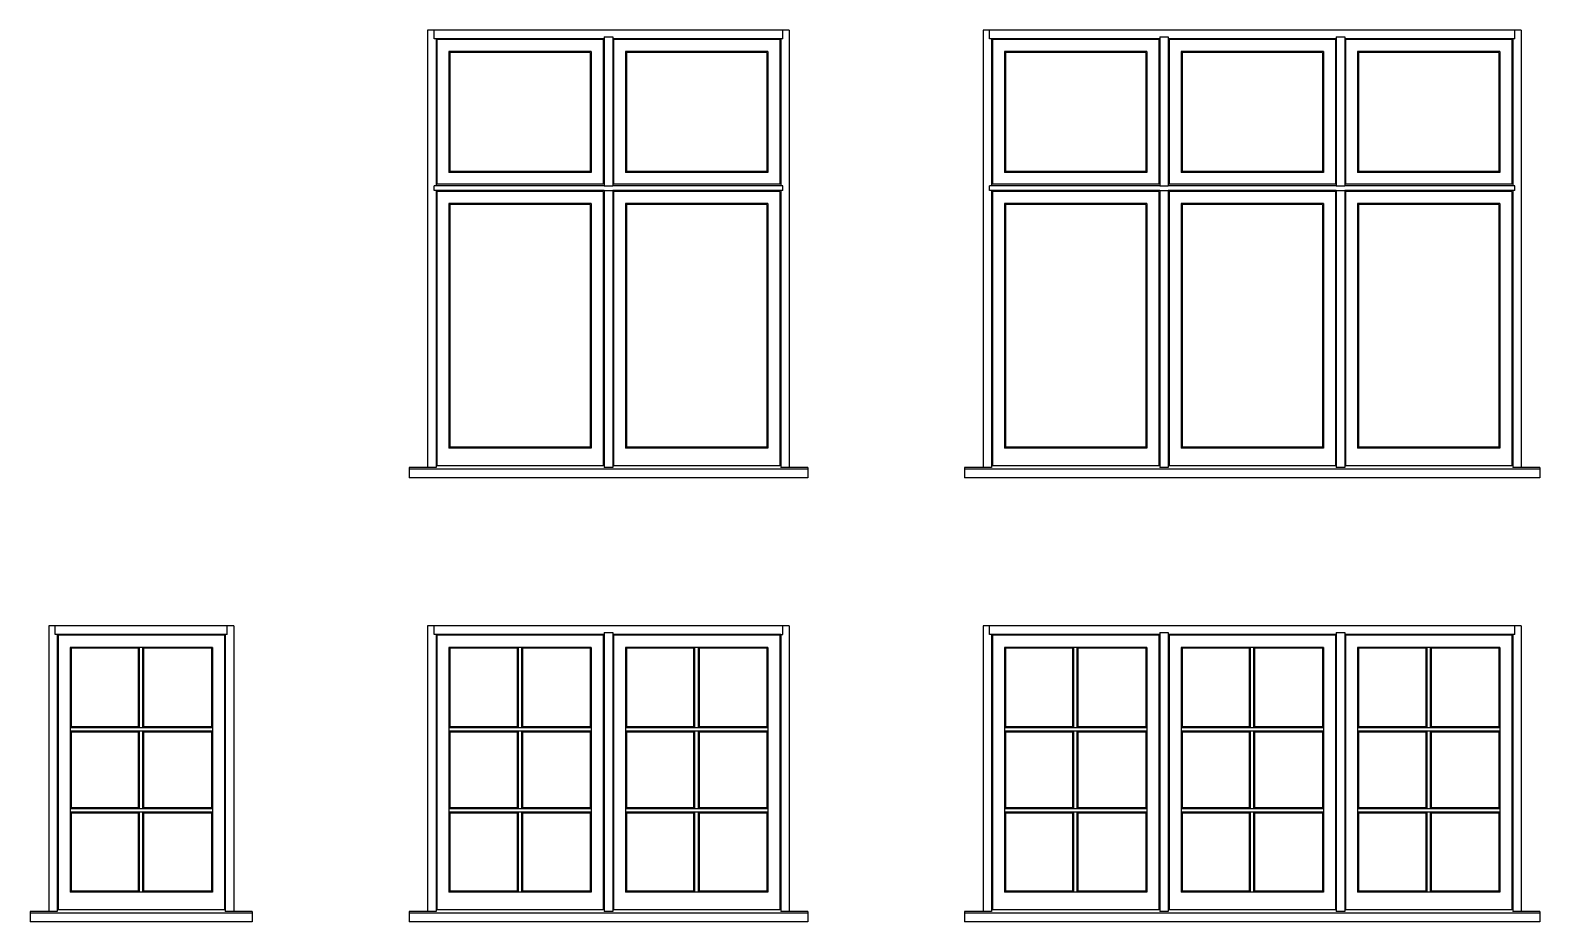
# Model space of a CAD drawing. Header units: inches. Extents: x 1985 to 11287, y 379 to 3234.
# Drawn here: x 9094.9 to 9339.7, y 1754.9 to 1899.4 of the extents above; entities that cross this region are included whole.
import ezdxf

# ---------------------------------------------------------------- set-up
doc = ezdxf.new("R2010")
doc.units = ezdxf.units.IN
doc.header["$MEASUREMENT"] = 0
doc.layers.add('elevation 99', color=7, linetype='CONTINUOUS')

msp = doc.modelspace()

# ---------------------------------------------------------------- linework, layer by layer
at = {"layer": 'elevation 99'}
for p, q in [((9159.357966, 1899.389656), (9159.357966, 1874.200051)), ((9189.357947, 1899.389656), (9159.357966, 1899.389656)), ((9160.420466, 1898.014655), (9160.420466, 1899.389656)), ((9217.982929, 1899.389656), (9187.982947, 1899.389656)), ((9216.920429, 1898.014655), (9216.920429, 1899.389656)), ((9217.982929, 1899.389656), (9217.982929, 1874.200051)), ((9249.411305, 1899.389656), (9249.411305, 1874.200051)), ((9279.411287, 1899.389656), (9249.411305, 1899.389656)), ((9250.473805, 1898.014655), (9250.473805, 1899.389656)), ((9308.036268, 1899.389656), (9278.036287, 1899.389656)), ((9336.66125, 1899.389656), (9306.661268, 1899.389656)), ((9335.59875, 1898.014655), (9335.59875, 1899.389656)), ((9336.66125, 1899.389656), (9336.66125, 1874.200051)), ((9187.982947, 1898.014655), (9160.420466, 1898.014655)), ((9160.732966, 1898.014655), (9160.732966, 1874.200051)), ((9160.876372, 1897.870969), (9160.876372, 1874.450518)), ((9187.839262, 1897.870969), (9160.876372, 1897.870969)), ((9187.839262, 1897.870969), (9187.839262, 1874.450518)), ((9187.982947, 1898.327155), (9187.982947, 1874.200051)), ((9187.982947, 1898.327155), (9189.357947, 1898.327155)), ((9187.982947, 1898.014655), (9187.982947, 1874.200051)), ((9189.357947, 1898.327155), (9189.357947, 1874.200051)), ((9189.357947, 1898.014655), (9189.357947, 1874.200051)), ((9216.920429, 1898.014655), (9189.357947, 1898.014655)), ((9189.501354, 1897.870969), (9189.501354, 1874.450518)), ((9216.464243, 1897.870969), (9189.501354, 1897.870969)), ((9216.464243, 1897.870969), (9216.464243, 1874.450518)), ((9216.607929, 1898.014655), (9216.607929, 1874.200051)), ((9278.036287, 1898.014655), (9250.473805, 1898.014655)), ((9250.786305, 1898.014655), (9250.786305, 1874.200051)), ((9250.929711, 1897.870969), (9250.929711, 1874.450518)), ((9277.892601, 1897.870969), (9250.929711, 1897.870969)), ((9277.892601, 1897.870969), (9277.892601, 1874.450518)), ((9278.036287, 1898.327155), (9278.036287, 1874.200051)), ((9278.036287, 1898.327155), (9279.411287, 1898.327155)), ((9278.036287, 1898.014655), (9278.036287, 1874.200051)), ((9279.411287, 1898.327155), (9279.411287, 1874.200051)), ((9279.411287, 1898.014655), (9279.411287, 1874.200051)), ((9306.661268, 1898.014655), (9279.411287, 1898.014655)), ((9279.554693, 1897.870969), (9279.554693, 1874.450518)), ((9306.517583, 1897.870969), (9279.554693, 1897.870969)), ((9306.517583, 1897.870969), (9306.517583, 1874.450518)), ((9306.661268, 1898.327155), (9306.661268, 1874.200051)), ((9306.661268, 1898.327155), (9308.036268, 1898.327155)), ((9306.661268, 1898.014655), (9306.661268, 1874.200051)), ((9308.036268, 1898.327155), (9308.036268, 1874.200051)), ((9308.036268, 1898.014655), (9308.036268, 1874.200051)), ((9335.59875, 1898.014655), (9308.036268, 1898.014655)), ((9308.179675, 1897.870969), (9308.179675, 1874.450518)), ((9335.142564, 1897.870969), (9308.179675, 1897.870969)), ((9335.142564, 1897.870969), (9335.142564, 1874.450518)), ((9335.28625, 1898.014655), (9335.28625, 1874.200051)), ((9162.822251, 1895.925369), (9162.822251, 1876.33346)), ((9185.893662, 1895.925369), (9162.822251, 1895.925369)), ((9162.982966, 1895.764655), (9162.982966, 1876.494175)), ((9185.732947, 1895.764655), (9162.982966, 1895.764655)), ((9185.732947, 1895.764655), (9185.732947, 1876.494175)), ((9185.893662, 1895.925369), (9185.893662, 1876.33346)), ((9191.447233, 1895.925369), (9191.447233, 1876.33346)), ((9214.518643, 1895.925369), (9191.447233, 1895.925369)), ((9191.607947, 1895.764655), (9191.607947, 1876.494175)), ((9214.357929, 1895.764655), (9191.607947, 1895.764655)), ((9214.357929, 1895.764655), (9214.357929, 1876.494175)), ((9214.518643, 1895.925369), (9214.518643, 1876.33346)), ((9252.875591, 1895.925369), (9252.875591, 1876.33346)), ((9275.947001, 1895.925369), (9252.875591, 1895.925369)), ((9253.036305, 1895.764655), (9253.036305, 1876.494175)), ((9275.786287, 1895.764655), (9253.036305, 1895.764655)), ((9275.786287, 1895.764655), (9275.786287, 1876.494175)), ((9275.947001, 1895.925369), (9275.947001, 1876.33346)), ((9281.500572, 1895.925369), (9281.500572, 1876.33346)), ((9304.571983, 1895.925369), (9281.500572, 1895.925369)), ((9281.661287, 1895.764655), (9281.661287, 1876.494175)), ((9304.411268, 1895.764655), (9281.661287, 1895.764655)), ((9304.411268, 1895.764655), (9304.411268, 1876.494175)), ((9304.571983, 1895.925369), (9304.571983, 1876.33346)), ((9310.125554, 1895.925369), (9310.125554, 1876.33346)), ((9333.196964, 1895.925369), (9310.125554, 1895.925369)), ((9310.286268, 1895.764655), (9310.286268, 1876.494175)), ((9333.03625, 1895.764655), (9310.286268, 1895.764655)), ((9333.03625, 1895.764655), (9333.03625, 1876.494175)), ((9333.196964, 1895.925369), (9333.196964, 1876.33346)), ((9185.893662, 1876.33346), (9162.822251, 1876.33346)), ((9185.732947, 1876.494175), (9162.982966, 1876.494175)), ((9214.518643, 1876.33346), (9191.447233, 1876.33346)), ((9214.357929, 1876.494175), (9191.607947, 1876.494175)), ((9275.947001, 1876.33346), (9252.875591, 1876.33346)), ((9275.786287, 1876.494175), (9253.036305, 1876.494175)), ((9304.571983, 1876.33346), (9281.500572, 1876.33346)), ((9304.411268, 1876.494175), (9281.661287, 1876.494175)), ((9333.196964, 1876.33346), (9310.125554, 1876.33346)), ((9333.03625, 1876.494175), (9310.286268, 1876.494175)), ((9159.357966, 1874.200051), (9159.357966, 1828.543744)), ((9187.982947, 1874.200051), (9160.420466, 1874.200051)), ((9160.420466, 1873.41985), (9160.420466, 1874.200051)), ((9187.982947, 1873.41985), (9160.420466, 1873.41985)), ((9160.732966, 1873.41985), (9160.732966, 1828.543744)), ((9187.839262, 1874.450518), (9160.876372, 1874.450518)), ((9160.876372, 1873.276164), (9160.876372, 1828.794211)), ((9187.839262, 1873.276164), (9160.876372, 1873.276164)), ((9187.839262, 1873.276164), (9187.839262, 1828.794211)), ((9187.982947, 1874.200051), (9189.357947, 1874.200051)), ((9187.982947, 1873.41985), (9187.982947, 1828.543744)), ((9187.982947, 1873.41985), (9187.982947, 1828.543744)), ((9187.982947, 1873.41985), (9189.357947, 1873.41985)), ((9216.920429, 1874.200051), (9189.357947, 1874.200051)), ((9189.357947, 1873.41985), (9189.357947, 1828.543744)), ((9189.357947, 1873.41985), (9189.357947, 1828.543744)), ((9216.920429, 1873.41985), (9189.357947, 1873.41985)), ((9216.464243, 1874.450518), (9189.501354, 1874.450518)), ((9189.501354, 1873.276164), (9189.501354, 1828.794211)), ((9216.464243, 1873.276164), (9189.501354, 1873.276164)), ((9216.464243, 1873.276164), (9216.464243, 1828.794211)), ((9216.607929, 1873.41985), (9216.607929, 1828.543744)), ((9216.920429, 1873.41985), (9216.920429, 1874.200051)), ((9217.982929, 1874.200051), (9217.982929, 1828.543744)), ((9249.411305, 1874.200051), (9249.411305, 1828.543744)), ((9278.036287, 1874.200051), (9250.473805, 1874.200051)), ((9250.473805, 1873.41985), (9250.473805, 1874.200051)), ((9278.036287, 1873.41985), (9250.473805, 1873.41985)), ((9250.786305, 1873.41985), (9250.786305, 1828.543744)), ((9277.892601, 1874.450518), (9250.929711, 1874.450518)), ((9250.929711, 1873.276164), (9250.929711, 1828.794211)), ((9277.892601, 1873.276164), (9250.929711, 1873.276164)), ((9277.892601, 1873.276164), (9277.892601, 1828.794211)), ((9278.036287, 1874.200051), (9279.411287, 1874.200051)), ((9278.036287, 1873.41985), (9278.036287, 1828.543744)), ((9278.036287, 1873.41985), (9278.036287, 1828.543744)), ((9278.036287, 1873.41985), (9279.411287, 1873.41985)), ((9306.661268, 1874.200051), (9279.411287, 1874.200051)), ((9279.411287, 1873.41985), (9279.411287, 1828.543744)), ((9279.411287, 1873.41985), (9279.411287, 1828.543744)), ((9306.661268, 1873.41985), (9279.411287, 1873.41985)), ((9306.517583, 1874.450518), (9279.554693, 1874.450518)), ((9279.554693, 1873.276164), (9279.554693, 1828.794211)), ((9306.517583, 1873.276164), (9279.554693, 1873.276164)), ((9306.517583, 1873.276164), (9306.517583, 1828.794211)), ((9306.661268, 1874.200051), (9308.036268, 1874.200051)), ((9306.661268, 1873.41985), (9306.661268, 1828.543744)), ((9306.661268, 1873.41985), (9306.661268, 1828.543744)), ((9306.661268, 1873.41985), (9308.036268, 1873.41985)), ((9335.59875, 1874.200051), (9308.036268, 1874.200051)), ((9308.036268, 1873.41985), (9308.036268, 1828.543744)), ((9308.036268, 1873.41985), (9308.036268, 1828.543744)), ((9335.59875, 1873.41985), (9308.036268, 1873.41985)), ((9335.142564, 1874.450518), (9308.179675, 1874.450518)), ((9308.179675, 1873.276164), (9308.179675, 1828.794211)), ((9335.142564, 1873.276164), (9308.179675, 1873.276164)), ((9335.142564, 1873.276164), (9335.142564, 1828.794211)), ((9335.28625, 1873.41985), (9335.28625, 1828.543744)), ((9335.59875, 1873.41985), (9335.59875, 1874.200051)), ((9336.66125, 1874.200051), (9336.66125, 1828.543744)), ((9162.822251, 1871.330564), (9162.822251, 1831.677154)), ((9185.893662, 1871.330564), (9162.822251, 1871.330564)), ((9162.982966, 1871.16985), (9162.982966, 1831.837868)), ((9185.732947, 1871.16985), (9162.982966, 1871.16985)), ((9185.732947, 1871.16985), (9185.732947, 1831.837868)), ((9185.893662, 1871.330564), (9185.893662, 1831.677154)), ((9191.447233, 1871.330564), (9191.447233, 1831.677154)), ((9214.518643, 1871.330564), (9191.447233, 1871.330564)), ((9191.607947, 1871.16985), (9191.607947, 1831.837868)), ((9214.357929, 1871.16985), (9191.607947, 1871.16985)), ((9214.357929, 1871.16985), (9214.357929, 1831.837868)), ((9214.518643, 1871.330564), (9214.518643, 1831.677154)), ((9252.875591, 1871.330564), (9252.875591, 1831.677154)), ((9275.947001, 1871.330564), (9252.875591, 1871.330564)), ((9253.036305, 1871.16985), (9253.036305, 1831.837868)), ((9275.786287, 1871.16985), (9253.036305, 1871.16985)), ((9275.786287, 1871.16985), (9275.786287, 1831.837868)), ((9275.947001, 1871.330564), (9275.947001, 1831.677154)), ((9281.500572, 1871.330564), (9281.500572, 1831.677154)), ((9304.571983, 1871.330564), (9281.500572, 1871.330564)), ((9281.661287, 1871.16985), (9281.661287, 1831.837868)), ((9304.411268, 1871.16985), (9281.661287, 1871.16985)), ((9304.411268, 1871.16985), (9304.411268, 1831.837868)), ((9304.571983, 1871.330564), (9304.571983, 1831.677154)), ((9310.125554, 1871.330564), (9310.125554, 1831.677154)), ((9333.196964, 1871.330564), (9310.125554, 1871.330564)), ((9310.286268, 1871.16985), (9310.286268, 1831.837868)), ((9333.03625, 1871.16985), (9310.286268, 1871.16985)), ((9333.03625, 1871.16985), (9333.03625, 1831.837868)), ((9333.196964, 1871.330564), (9333.196964, 1831.677154)), ((9185.893662, 1831.677154), (9162.822251, 1831.677154)), ((9185.732947, 1831.837868), (9162.982966, 1831.837868)), ((9214.518643, 1831.677154), (9191.447233, 1831.677154)), ((9214.357929, 1831.837868), (9191.607947, 1831.837868)), ((9275.947001, 1831.677154), (9252.875591, 1831.677154)), ((9275.786287, 1831.837868), (9253.036305, 1831.837868)), ((9304.571983, 1831.677154), (9281.500572, 1831.677154)), ((9304.411268, 1831.837868), (9281.661287, 1831.837868)), ((9333.196964, 1831.677154), (9310.125554, 1831.677154)), ((9333.03625, 1831.837868), (9310.286268, 1831.837868)), ((9160.732966, 1828.543744), (9156.357966, 1828.543744)), ((9156.357966, 1828.543744), (9156.357966, 1826.861002)), ((9192.357947, 1828.257213), (9156.357966, 1828.257213)), ((9187.839262, 1828.794211), (9160.876372, 1828.794211)), ((9220.982929, 1828.257213), (9184.982947, 1828.257213)), ((9189.357947, 1828.543744), (9187.982947, 1828.543744)), ((9216.464243, 1828.794211), (9189.501354, 1828.794211)), ((9220.982929, 1828.543744), (9216.607929, 1828.543744)), ((9220.982929, 1828.543744), (9220.982929, 1826.861002)), ((9250.786305, 1828.543744), (9246.411305, 1828.543744)), ((9246.411305, 1828.543744), (9246.411305, 1826.861002)), ((9282.411287, 1828.257213), (9246.411305, 1828.257213)), ((9277.892601, 1828.794211), (9250.929711, 1828.794211)), ((9311.036268, 1828.257213), (9275.036287, 1828.257213)), ((9279.411287, 1828.543744), (9278.036287, 1828.543744)), ((9306.517583, 1828.794211), (9279.554693, 1828.794211)), ((9339.66125, 1828.257213), (9303.661268, 1828.257213)), ((9308.036268, 1828.543744), (9306.661268, 1828.543744)), ((9335.142564, 1828.794211), (9308.179675, 1828.794211)), ((9339.66125, 1828.543744), (9335.28625, 1828.543744)), ((9339.66125, 1828.543744), (9339.66125, 1826.861002)), ((9192.357947, 1826.861002), (9156.357966, 1826.861002)), ((9220.982929, 1826.861002), (9184.982947, 1826.861002)), ((9282.411287, 1826.861002), (9246.411305, 1826.861002)), ((9311.036268, 1826.861002), (9275.036287, 1826.861002)), ((9339.66125, 1826.861002), (9303.661268, 1826.861002)), ((9097.929608, 1802.861002), (9097.929608, 1756.609896)), ((9127.92959, 1802.861002), (9097.929608, 1802.861002)), ((9098.992108, 1801.486002), (9098.992108, 1802.861002)), ((9126.86709, 1801.486002), (9098.992108, 1801.486002)), ((9099.304608, 1801.486002), (9099.304608, 1756.609896)), ((9099.448014, 1801.342316), (9099.448014, 1756.860363)), ((9126.410904, 1801.342316), (9099.448014, 1801.342316)), ((9126.410904, 1801.342316), (9126.410904, 1756.860363)), ((9126.55459, 1801.486002), (9126.55459, 1756.609896)), ((9126.86709, 1801.486002), (9126.86709, 1802.861002)), ((9127.92959, 1802.861002), (9127.92959, 1756.609896)), ((9159.357966, 1802.861002), (9159.357966, 1756.609896)), ((9189.357947, 1802.861002), (9159.357966, 1802.861002)), ((9160.420466, 1801.486002), (9160.420466, 1802.861002)), ((9160.732966, 1801.486002), (9160.420466, 1801.486002)), ((9160.732966, 1801.486002), (9160.732966, 1756.609896)), ((9187.982947, 1801.486002), (9160.732966, 1801.486002)), ((9160.876372, 1801.342316), (9160.876372, 1756.860363)), ((9187.839262, 1801.342316), (9160.876372, 1801.342316)), ((9187.839262, 1801.342316), (9187.839262, 1756.860363)), ((9217.982929, 1802.861002), (9187.982947, 1802.861002)), ((9187.982947, 1801.798502), (9187.982947, 1756.609896)), ((9187.982947, 1801.798502), (9189.357947, 1801.798502)), ((9187.982947, 1801.486002), (9187.982947, 1756.609896)), ((9189.357947, 1801.798502), (9189.357947, 1756.609896)), ((9189.357947, 1801.486002), (9189.357947, 1756.609896)), ((9216.607929, 1801.486002), (9189.357947, 1801.486002)), ((9189.501354, 1801.342316), (9189.501354, 1756.860363)), ((9216.464243, 1801.342316), (9189.501354, 1801.342316)), ((9216.464243, 1801.342316), (9216.464243, 1756.860363)), ((9216.607929, 1801.486002), (9216.607929, 1756.609896)), ((9216.607929, 1801.486002), (9216.920429, 1801.486002)), ((9216.920429, 1801.486002), (9216.920429, 1802.861002)), ((9217.982929, 1802.861002), (9217.982929, 1756.609896)), ((9249.411305, 1802.861002), (9249.411305, 1756.609896)), ((9279.411287, 1802.861002), (9249.411305, 1802.861002)), ((9250.473805, 1801.486002), (9250.473805, 1802.861002)), ((9250.786305, 1801.486002), (9250.473805, 1801.486002)), ((9250.786305, 1801.486002), (9250.786305, 1756.609896)), ((9278.036287, 1801.486002), (9250.786305, 1801.486002)), ((9250.929711, 1801.342316), (9250.929711, 1756.860363)), ((9277.892601, 1801.342316), (9250.929711, 1801.342316)), ((9277.892601, 1801.342316), (9277.892601, 1756.860363)), ((9308.036268, 1802.861002), (9278.036287, 1802.861002)), ((9278.036287, 1801.798502), (9278.036287, 1756.609896)), ((9278.036287, 1801.798502), (9279.411287, 1801.798502)), ((9278.036287, 1801.486002), (9278.036287, 1756.609896)), ((9279.411287, 1801.798502), (9279.411287, 1756.609896)), ((9279.411287, 1801.486002), (9279.411287, 1756.609896)), ((9306.661268, 1801.486002), (9279.411287, 1801.486002)), ((9279.554693, 1801.342316), (9279.554693, 1756.860363)), ((9306.517583, 1801.342316), (9279.554693, 1801.342316)), ((9306.517583, 1801.342316), (9306.517583, 1756.860363)), ((9336.66125, 1802.861002), (9306.661268, 1802.861002)), ((9306.661268, 1801.798502), (9306.661268, 1756.609896)), ((9306.661268, 1801.798502), (9308.036268, 1801.798502)), ((9306.661268, 1801.486002), (9306.661268, 1756.609896)), ((9308.036268, 1801.798502), (9308.036268, 1756.609896)), ((9308.036268, 1801.486002), (9308.036268, 1756.609896)), ((9335.59875, 1801.486002), (9308.036268, 1801.486002)), ((9308.179675, 1801.342316), (9308.179675, 1756.860363)), ((9335.142564, 1801.342316), (9308.179675, 1801.342316)), ((9335.142564, 1801.342316), (9335.142564, 1756.860363)), ((9335.28625, 1801.486002), (9335.28625, 1756.609896)), ((9335.59875, 1801.486002), (9335.59875, 1802.861002)), ((9336.66125, 1802.861002), (9336.66125, 1756.609896)), ((9101.393894, 1799.396716), (9101.393894, 1759.743305)), ((9124.465304, 1799.396716), (9101.393894, 1799.396716)), ((9101.554608, 1799.236002), (9101.554608, 1786.567873)), ((9112.487067, 1799.236002), (9101.554608, 1799.236002)), ((9112.487067, 1799.236002), (9112.647781, 1799.396716)), ((9112.487067, 1786.567873), (9112.487067, 1799.236002)), ((9112.647781, 1786.407159), (9112.647781, 1799.396716)), ((9113.201353, 1799.396716), (9113.362067, 1799.236002)), ((9113.201353, 1786.407159), (9113.201353, 1799.396716)), ((9124.30459, 1799.236002), (9113.362067, 1799.236002)), ((9113.362067, 1786.567873), (9113.362067, 1799.236002)), ((9124.30459, 1799.236002), (9124.30459, 1786.567873)), ((9124.465304, 1799.396716), (9124.465304, 1759.743305)), ((9162.822251, 1799.396716), (9162.822251, 1759.743305)), ((9185.893662, 1799.396716), (9162.822251, 1799.396716)), ((9162.982966, 1799.236002), (9162.982966, 1786.567873)), ((9173.915424, 1799.236002), (9162.982966, 1799.236002)), ((9173.915424, 1799.236002), (9174.076139, 1799.396716)), ((9173.915424, 1786.567873), (9173.915424, 1799.236002)), ((9174.076139, 1786.407159), (9174.076139, 1799.396716)), ((9174.62971, 1799.396716), (9174.790424, 1799.236002)), ((9174.62971, 1786.407159), (9174.62971, 1799.396716)), ((9185.732947, 1799.236002), (9174.790424, 1799.236002)), ((9174.790424, 1786.567873), (9174.790424, 1799.236002)), ((9185.732947, 1799.236002), (9185.732947, 1786.567873)), ((9185.893662, 1799.396716), (9185.893662, 1759.743305)), ((9191.447233, 1799.396716), (9191.447233, 1759.743305)), ((9214.518643, 1799.396716), (9191.447233, 1799.396716)), ((9191.607947, 1799.236002), (9191.607947, 1786.567873)), ((9202.540406, 1799.236002), (9191.607947, 1799.236002)), ((9202.540406, 1799.236002), (9202.70112, 1799.396716)), ((9202.540406, 1786.567873), (9202.540406, 1799.236002)), ((9202.70112, 1786.407159), (9202.70112, 1799.396716)), ((9203.254692, 1799.396716), (9203.415406, 1799.236002)), ((9203.254692, 1786.407159), (9203.254692, 1799.396716)), ((9214.357929, 1799.236002), (9203.415406, 1799.236002)), ((9203.415406, 1786.567873), (9203.415406, 1799.236002)), ((9214.357929, 1799.236002), (9214.357929, 1786.567873)), ((9214.518643, 1799.396716), (9214.518643, 1759.743305)), ((9252.875591, 1799.396716), (9252.875591, 1759.743305)), ((9275.947001, 1799.396716), (9252.875591, 1799.396716)), ((9253.036305, 1799.236002), (9253.036305, 1786.567873)), ((9263.968764, 1799.236002), (9253.036305, 1799.236002)), ((9263.968764, 1799.236002), (9264.129478, 1799.396716)), ((9263.968764, 1786.567873), (9263.968764, 1799.236002)), ((9264.129478, 1786.407159), (9264.129478, 1799.396716)), ((9264.683049, 1799.396716), (9264.843764, 1799.236002)), ((9264.683049, 1786.407159), (9264.683049, 1799.396716)), ((9275.786287, 1799.236002), (9264.843764, 1799.236002)), ((9264.843764, 1786.567873), (9264.843764, 1799.236002)), ((9275.786287, 1799.236002), (9275.786287, 1786.567873)), ((9275.947001, 1799.396716), (9275.947001, 1759.743305)), ((9281.500572, 1799.396716), (9281.500572, 1759.743305)), ((9304.571983, 1799.396716), (9281.500572, 1799.396716)), ((9281.661287, 1799.236002), (9281.661287, 1786.567873)), ((9292.593745, 1799.236002), (9281.661287, 1799.236002)), ((9292.593745, 1799.236002), (9292.75446, 1799.396716)), ((9292.593745, 1786.567873), (9292.593745, 1799.236002)), ((9292.75446, 1786.407159), (9292.75446, 1799.396716)), ((9293.308031, 1799.396716), (9293.468745, 1799.236002)), ((9293.308031, 1786.407159), (9293.308031, 1799.396716)), ((9304.411268, 1799.236002), (9293.468745, 1799.236002)), ((9293.468745, 1786.567873), (9293.468745, 1799.236002)), ((9304.411268, 1799.236002), (9304.411268, 1786.567873)), ((9304.571983, 1799.396716), (9304.571983, 1759.743305)), ((9310.125554, 1799.396716), (9310.125554, 1759.743305)), ((9333.196964, 1799.396716), (9310.125554, 1799.396716)), ((9310.286268, 1799.236002), (9310.286268, 1786.567873)), ((9321.218727, 1799.236002), (9310.286268, 1799.236002)), ((9321.218727, 1799.236002), (9321.379441, 1799.396716)), ((9321.218727, 1786.567873), (9321.218727, 1799.236002)), ((9321.379441, 1786.407159), (9321.379441, 1799.396716)), ((9321.933013, 1799.396716), (9322.093727, 1799.236002)), ((9321.933013, 1786.407159), (9321.933013, 1799.396716)), ((9333.03625, 1799.236002), (9322.093727, 1799.236002)), ((9322.093727, 1786.567873), (9322.093727, 1799.236002)), ((9333.03625, 1799.236002), (9333.03625, 1786.567873)), ((9333.196964, 1799.396716), (9333.196964, 1759.743305)), ((9101.554608, 1786.567873), (9101.393894, 1786.407159)), ((9101.554608, 1786.567873), (9112.487067, 1786.567873)), ((9112.487067, 1786.567873), (9112.647781, 1786.407159)), ((9113.362067, 1786.567873), (9113.201353, 1786.407159)), ((9113.362067, 1786.567873), (9124.30459, 1786.567873)), ((9124.30459, 1786.567873), (9124.465304, 1786.407159)), ((9162.982966, 1786.567873), (9162.822251, 1786.407159)), ((9162.982966, 1786.567873), (9173.915424, 1786.567873)), ((9173.915424, 1786.567873), (9174.076139, 1786.407159)), ((9174.790424, 1786.567873), (9174.62971, 1786.407159)), ((9174.790424, 1786.567873), (9185.732947, 1786.567873)), ((9185.732947, 1786.567873), (9185.893662, 1786.407159)), ((9191.607947, 1786.567873), (9191.447233, 1786.407159)), ((9191.607947, 1786.567873), (9202.540406, 1786.567873)), ((9202.540406, 1786.567873), (9202.70112, 1786.407159)), ((9203.415406, 1786.567873), (9203.254692, 1786.407159)), ((9203.415406, 1786.567873), (9214.357929, 1786.567873)), ((9214.357929, 1786.567873), (9214.518643, 1786.407159)), ((9253.036305, 1786.567873), (9252.875591, 1786.407159)), ((9253.036305, 1786.567873), (9263.968764, 1786.567873)), ((9263.968764, 1786.567873), (9264.129478, 1786.407159)), ((9264.843764, 1786.567873), (9264.683049, 1786.407159)), ((9264.843764, 1786.567873), (9275.786287, 1786.567873)), ((9275.786287, 1786.567873), (9275.947001, 1786.407159)), ((9281.661287, 1786.567873), (9281.500572, 1786.407159)), ((9281.661287, 1786.567873), (9292.593745, 1786.567873)), ((9292.593745, 1786.567873), (9292.75446, 1786.407159)), ((9293.468745, 1786.567873), (9293.308031, 1786.407159)), ((9293.468745, 1786.567873), (9304.411268, 1786.567873)), ((9304.411268, 1786.567873), (9304.571983, 1786.407159)), ((9310.286268, 1786.567873), (9310.125554, 1786.407159)), ((9310.286268, 1786.567873), (9321.218727, 1786.567873)), ((9321.218727, 1786.567873), (9321.379441, 1786.407159)), ((9322.093727, 1786.567873), (9321.933013, 1786.407159)), ((9322.093727, 1786.567873), (9333.03625, 1786.567873)), ((9333.03625, 1786.567873), (9333.196964, 1786.407159)), ((9101.393894, 1786.407159), (9112.647781, 1786.407159)), ((9101.393894, 1785.853587), (9112.647781, 1785.853587)), ((9101.393894, 1785.853587), (9101.554608, 1785.692873)), ((9101.554608, 1785.692873), (9101.554608, 1773.457212)), ((9101.554608, 1785.692873), (9112.487067, 1785.692873)), ((9112.487067, 1785.692873), (9112.647781, 1785.853587)), ((9112.487067, 1773.457212), (9112.487067, 1785.692873)), ((9112.647781, 1786.407159), (9113.201353, 1786.407159)), ((9112.647781, 1785.853587), (9113.201353, 1785.853587)), ((9112.647781, 1773.296498), (9112.647781, 1785.853587)), ((9113.201353, 1786.407159), (9124.465304, 1786.407159)), ((9113.201353, 1785.853587), (9124.465304, 1785.853587)), ((9113.362067, 1785.692873), (9113.201353, 1785.853587)), ((9113.201353, 1773.296498), (9113.201353, 1785.853587)), ((9113.362067, 1773.457212), (9113.362067, 1785.692873)), ((9113.362067, 1785.692873), (9124.30459, 1785.692873)), ((9124.465304, 1785.853587), (9124.30459, 1785.692873)), ((9124.30459, 1785.692873), (9124.30459, 1773.457212)), ((9162.822251, 1786.407159), (9174.076139, 1786.407159)), ((9162.822251, 1785.853587), (9174.076139, 1785.853587)), ((9162.822251, 1785.853587), (9162.982966, 1785.692873)), ((9162.982966, 1785.692873), (9162.982966, 1773.457212)), ((9162.982966, 1785.692873), (9173.915424, 1785.692873)), ((9173.915424, 1785.692873), (9174.076139, 1785.853587)), ((9173.915424, 1773.457212), (9173.915424, 1785.692873)), ((9174.076139, 1786.407159), (9174.62971, 1786.407159)), ((9174.076139, 1785.853587), (9174.62971, 1785.853587)), ((9174.076139, 1773.296498), (9174.076139, 1785.853587)), ((9174.62971, 1786.407159), (9185.893662, 1786.407159)), ((9174.62971, 1785.853587), (9185.893662, 1785.853587)), ((9174.790424, 1785.692873), (9174.62971, 1785.853587)), ((9174.62971, 1773.296498), (9174.62971, 1785.853587)), ((9174.790424, 1773.457212), (9174.790424, 1785.692873)), ((9174.790424, 1785.692873), (9185.732947, 1785.692873)), ((9185.893662, 1785.853587), (9185.732947, 1785.692873)), ((9185.732947, 1785.692873), (9185.732947, 1773.457212)), ((9191.447233, 1786.407159), (9202.70112, 1786.407159)), ((9191.447233, 1785.853587), (9202.70112, 1785.853587)), ((9191.447233, 1785.853587), (9191.607947, 1785.692873)), ((9191.607947, 1785.692873), (9191.607947, 1773.457212)), ((9191.607947, 1785.692873), (9202.540406, 1785.692873)), ((9202.540406, 1785.692873), (9202.70112, 1785.853587)), ((9202.540406, 1773.457212), (9202.540406, 1785.692873)), ((9202.70112, 1786.407159), (9203.254692, 1786.407159)), ((9202.70112, 1785.853587), (9203.254692, 1785.853587)), ((9202.70112, 1773.296498), (9202.70112, 1785.853587)), ((9203.254692, 1786.407159), (9214.518643, 1786.407159)), ((9203.254692, 1785.853587), (9214.518643, 1785.853587)), ((9203.415406, 1785.692873), (9203.254692, 1785.853587)), ((9203.254692, 1773.296498), (9203.254692, 1785.853587)), ((9203.415406, 1773.457212), (9203.415406, 1785.692873)), ((9203.415406, 1785.692873), (9214.357929, 1785.692873)), ((9214.518643, 1785.853587), (9214.357929, 1785.692873)), ((9214.357929, 1785.692873), (9214.357929, 1773.457212)), ((9252.875591, 1786.407159), (9264.129478, 1786.407159)), ((9252.875591, 1785.853587), (9264.129478, 1785.853587)), ((9252.875591, 1785.853587), (9253.036305, 1785.692873)), ((9253.036305, 1785.692873), (9253.036305, 1773.457212)), ((9253.036305, 1785.692873), (9263.968764, 1785.692873)), ((9263.968764, 1785.692873), (9264.129478, 1785.853587)), ((9263.968764, 1773.457212), (9263.968764, 1785.692873)), ((9264.129478, 1786.407159), (9264.683049, 1786.407159)), ((9264.129478, 1785.853587), (9264.683049, 1785.853587)), ((9264.129478, 1773.296498), (9264.129478, 1785.853587)), ((9264.683049, 1786.407159), (9275.947001, 1786.407159)), ((9264.683049, 1785.853587), (9275.947001, 1785.853587)), ((9264.843764, 1785.692873), (9264.683049, 1785.853587)), ((9264.683049, 1773.296498), (9264.683049, 1785.853587)), ((9264.843764, 1773.457212), (9264.843764, 1785.692873)), ((9264.843764, 1785.692873), (9275.786287, 1785.692873)), ((9275.947001, 1785.853587), (9275.786287, 1785.692873)), ((9275.786287, 1785.692873), (9275.786287, 1773.457212)), ((9281.500572, 1786.407159), (9292.75446, 1786.407159)), ((9281.500572, 1785.853587), (9292.75446, 1785.853587)), ((9281.500572, 1785.853587), (9281.661287, 1785.692873)), ((9281.661287, 1785.692873), (9281.661287, 1773.457212)), ((9281.661287, 1785.692873), (9292.593745, 1785.692873)), ((9292.593745, 1785.692873), (9292.75446, 1785.853587)), ((9292.593745, 1773.457212), (9292.593745, 1785.692873)), ((9292.75446, 1786.407159), (9293.308031, 1786.407159)), ((9292.75446, 1785.853587), (9293.308031, 1785.853587)), ((9292.75446, 1773.296498), (9292.75446, 1785.853587)), ((9293.308031, 1786.407159), (9304.571983, 1786.407159)), ((9293.308031, 1785.853587), (9304.571983, 1785.853587)), ((9293.468745, 1785.692873), (9293.308031, 1785.853587)), ((9293.308031, 1773.296498), (9293.308031, 1785.853587)), ((9293.468745, 1773.457212), (9293.468745, 1785.692873)), ((9293.468745, 1785.692873), (9304.411268, 1785.692873)), ((9304.571983, 1785.853587), (9304.411268, 1785.692873)), ((9304.411268, 1785.692873), (9304.411268, 1773.457212)), ((9310.125554, 1786.407159), (9321.379441, 1786.407159)), ((9310.125554, 1785.853587), (9321.379441, 1785.853587)), ((9310.125554, 1785.853587), (9310.286268, 1785.692873)), ((9310.286268, 1785.692873), (9310.286268, 1773.457212)), ((9310.286268, 1785.692873), (9321.218727, 1785.692873)), ((9321.218727, 1785.692873), (9321.379441, 1785.853587)), ((9321.218727, 1773.457212), (9321.218727, 1785.692873)), ((9321.379441, 1786.407159), (9321.933013, 1786.407159)), ((9321.379441, 1785.853587), (9321.933013, 1785.853587)), ((9321.379441, 1773.296498), (9321.379441, 1785.853587)), ((9321.933013, 1786.407159), (9333.196964, 1786.407159)), ((9321.933013, 1785.853587), (9333.196964, 1785.853587)), ((9322.093727, 1785.692873), (9321.933013, 1785.853587)), ((9321.933013, 1773.296498), (9321.933013, 1785.853587)), ((9322.093727, 1773.457212), (9322.093727, 1785.692873)), ((9322.093727, 1785.692873), (9333.03625, 1785.692873)), ((9333.196964, 1785.853587), (9333.03625, 1785.692873)), ((9333.03625, 1785.692873), (9333.03625, 1773.457212)), ((9101.554608, 1773.457212), (9101.393894, 1773.296498)), ((9101.393894, 1773.296498), (9112.647781, 1773.296498)), ((9101.393894, 1772.742927), (9112.647781, 1772.742927)), ((9101.393894, 1772.742927), (9101.554608, 1772.582212)), ((9101.554608, 1773.457212), (9112.487067, 1773.457212)), ((9101.554608, 1772.582212), (9101.554608, 1759.90402)), ((9101.554608, 1772.582212), (9112.487067, 1772.582212)), ((9112.487067, 1773.457212), (9112.647781, 1773.296498)), ((9112.487067, 1772.582212), (9112.647781, 1772.742927)), ((9112.487067, 1759.90402), (9112.487067, 1772.582212)), ((9112.647781, 1773.296498), (9113.201353, 1773.296498)), ((9112.647781, 1759.743305), (9112.647781, 1772.742927)), ((9112.647781, 1772.742927), (9113.201353, 1772.742927)), ((9113.362067, 1773.457212), (9113.201353, 1773.296498)), ((9113.201353, 1773.296498), (9124.465304, 1773.296498)), ((9113.201353, 1759.743305), (9113.201353, 1772.742927)), ((9113.201353, 1772.742927), (9124.465304, 1772.742927)), ((9113.362067, 1772.582212), (9113.201353, 1772.742927)), ((9113.362067, 1773.457212), (9124.30459, 1773.457212)), ((9113.362067, 1759.90402), (9113.362067, 1772.582212)), ((9113.362067, 1772.582212), (9124.30459, 1772.582212)), ((9124.30459, 1773.457212), (9124.465304, 1773.296498)), ((9124.465304, 1772.742927), (9124.30459, 1772.582212)), ((9124.30459, 1772.582212), (9124.30459, 1759.90402)), ((9162.982966, 1773.457212), (9162.822251, 1773.296498)), ((9162.822251, 1773.296498), (9174.076139, 1773.296498)), ((9162.822251, 1772.742927), (9174.076139, 1772.742927)), ((9162.822251, 1772.742927), (9162.982966, 1772.582212)), ((9162.982966, 1773.457212), (9173.915424, 1773.457212)), ((9162.982966, 1772.582212), (9162.982966, 1759.90402)), ((9162.982966, 1772.582212), (9173.915424, 1772.582212)), ((9173.915424, 1773.457212), (9174.076139, 1773.296498)), ((9173.915424, 1772.582212), (9174.076139, 1772.742927)), ((9173.915424, 1759.90402), (9173.915424, 1772.582212)), ((9174.076139, 1773.296498), (9174.62971, 1773.296498)), ((9174.076139, 1759.743305), (9174.076139, 1772.742927)), ((9174.076139, 1772.742927), (9174.62971, 1772.742927)), ((9174.790424, 1773.457212), (9174.62971, 1773.296498)), ((9174.62971, 1773.296498), (9185.893662, 1773.296498)), ((9174.62971, 1759.743305), (9174.62971, 1772.742927)), ((9174.62971, 1772.742927), (9185.893662, 1772.742927)), ((9174.790424, 1772.582212), (9174.62971, 1772.742927)), ((9174.790424, 1773.457212), (9185.732947, 1773.457212)), ((9174.790424, 1759.90402), (9174.790424, 1772.582212)), ((9174.790424, 1772.582212), (9185.732947, 1772.582212)), ((9185.732947, 1773.457212), (9185.893662, 1773.296498)), ((9185.893662, 1772.742927), (9185.732947, 1772.582212)), ((9185.732947, 1772.582212), (9185.732947, 1759.90402)), ((9191.607947, 1773.457212), (9191.447233, 1773.296498)), ((9191.447233, 1773.296498), (9202.70112, 1773.296498)), ((9191.447233, 1772.742927), (9202.70112, 1772.742927)), ((9191.447233, 1772.742927), (9191.607947, 1772.582212)), ((9191.607947, 1773.457212), (9202.540406, 1773.457212)), ((9191.607947, 1772.582212), (9191.607947, 1759.90402)), ((9191.607947, 1772.582212), (9202.540406, 1772.582212)), ((9202.540406, 1773.457212), (9202.70112, 1773.296498)), ((9202.540406, 1772.582212), (9202.70112, 1772.742927)), ((9202.540406, 1759.90402), (9202.540406, 1772.582212)), ((9202.70112, 1773.296498), (9203.254692, 1773.296498)), ((9202.70112, 1759.743305), (9202.70112, 1772.742927)), ((9202.70112, 1772.742927), (9203.254692, 1772.742927)), ((9203.415406, 1773.457212), (9203.254692, 1773.296498)), ((9203.254692, 1773.296498), (9214.518643, 1773.296498)), ((9203.254692, 1759.743305), (9203.254692, 1772.742927)), ((9203.254692, 1772.742927), (9214.518643, 1772.742927)), ((9203.415406, 1772.582212), (9203.254692, 1772.742927)), ((9203.415406, 1773.457212), (9214.357929, 1773.457212)), ((9203.415406, 1759.90402), (9203.415406, 1772.582212)), ((9203.415406, 1772.582212), (9214.357929, 1772.582212)), ((9214.357929, 1773.457212), (9214.518643, 1773.296498)), ((9214.518643, 1772.742927), (9214.357929, 1772.582212)), ((9214.357929, 1772.582212), (9214.357929, 1759.90402)), ((9253.036305, 1773.457212), (9252.875591, 1773.296498)), ((9252.875591, 1773.296498), (9264.129478, 1773.296498)), ((9252.875591, 1772.742927), (9264.129478, 1772.742927)), ((9252.875591, 1772.742927), (9253.036305, 1772.582212)), ((9253.036305, 1773.457212), (9263.968764, 1773.457212)), ((9253.036305, 1772.582212), (9253.036305, 1759.90402)), ((9253.036305, 1772.582212), (9263.968764, 1772.582212)), ((9263.968764, 1773.457212), (9264.129478, 1773.296498)), ((9263.968764, 1772.582212), (9264.129478, 1772.742927)), ((9263.968764, 1759.90402), (9263.968764, 1772.582212)), ((9264.129478, 1773.296498), (9264.683049, 1773.296498)), ((9264.129478, 1759.743305), (9264.129478, 1772.742927)), ((9264.129478, 1772.742927), (9264.683049, 1772.742927)), ((9264.843764, 1773.457212), (9264.683049, 1773.296498)), ((9264.683049, 1773.296498), (9275.947001, 1773.296498)), ((9264.683049, 1759.743305), (9264.683049, 1772.742927)), ((9264.683049, 1772.742927), (9275.947001, 1772.742927)), ((9264.843764, 1772.582212), (9264.683049, 1772.742927)), ((9264.843764, 1773.457212), (9275.786287, 1773.457212)), ((9264.843764, 1759.90402), (9264.843764, 1772.582212)), ((9264.843764, 1772.582212), (9275.786287, 1772.582212)), ((9275.786287, 1773.457212), (9275.947001, 1773.296498)), ((9275.947001, 1772.742927), (9275.786287, 1772.582212)), ((9275.786287, 1772.582212), (9275.786287, 1759.90402)), ((9281.661287, 1773.457212), (9281.500572, 1773.296498)), ((9281.500572, 1773.296498), (9292.75446, 1773.296498)), ((9281.500572, 1772.742927), (9292.75446, 1772.742927)), ((9281.500572, 1772.742927), (9281.661287, 1772.582212)), ((9281.661287, 1773.457212), (9292.593745, 1773.457212)), ((9281.661287, 1772.582212), (9281.661287, 1759.90402)), ((9281.661287, 1772.582212), (9292.593745, 1772.582212)), ((9292.593745, 1773.457212), (9292.75446, 1773.296498)), ((9292.593745, 1772.582212), (9292.75446, 1772.742927)), ((9292.593745, 1759.90402), (9292.593745, 1772.582212)), ((9292.75446, 1773.296498), (9293.308031, 1773.296498)), ((9292.75446, 1759.743305), (9292.75446, 1772.742927)), ((9292.75446, 1772.742927), (9293.308031, 1772.742927)), ((9293.468745, 1773.457212), (9293.308031, 1773.296498)), ((9293.308031, 1773.296498), (9304.571983, 1773.296498)), ((9293.308031, 1759.743305), (9293.308031, 1772.742927)), ((9293.308031, 1772.742927), (9304.571983, 1772.742927)), ((9293.468745, 1772.582212), (9293.308031, 1772.742927)), ((9293.468745, 1773.457212), (9304.411268, 1773.457212)), ((9293.468745, 1759.90402), (9293.468745, 1772.582212)), ((9293.468745, 1772.582212), (9304.411268, 1772.582212)), ((9304.411268, 1773.457212), (9304.571983, 1773.296498)), ((9304.571983, 1772.742927), (9304.411268, 1772.582212)), ((9304.411268, 1772.582212), (9304.411268, 1759.90402)), ((9310.286268, 1773.457212), (9310.125554, 1773.296498)), ((9310.125554, 1773.296498), (9321.379441, 1773.296498)), ((9310.125554, 1772.742927), (9321.379441, 1772.742927)), ((9310.125554, 1772.742927), (9310.286268, 1772.582212)), ((9310.286268, 1773.457212), (9321.218727, 1773.457212)), ((9310.286268, 1772.582212), (9310.286268, 1759.90402)), ((9310.286268, 1772.582212), (9321.218727, 1772.582212)), ((9321.218727, 1773.457212), (9321.379441, 1773.296498)), ((9321.218727, 1772.582212), (9321.379441, 1772.742927)), ((9321.218727, 1759.90402), (9321.218727, 1772.582212)), ((9321.379441, 1773.296498), (9321.933013, 1773.296498)), ((9321.379441, 1759.743305), (9321.379441, 1772.742927)), ((9321.379441, 1772.742927), (9321.933013, 1772.742927)), ((9322.093727, 1773.457212), (9321.933013, 1773.296498)), ((9321.933013, 1773.296498), (9333.196964, 1773.296498)), ((9321.933013, 1759.743305), (9321.933013, 1772.742927)), ((9321.933013, 1772.742927), (9333.196964, 1772.742927)), ((9322.093727, 1772.582212), (9321.933013, 1772.742927)), ((9322.093727, 1773.457212), (9333.03625, 1773.457212)), ((9322.093727, 1759.90402), (9322.093727, 1772.582212)), ((9322.093727, 1772.582212), (9333.03625, 1772.582212)), ((9333.03625, 1773.457212), (9333.196964, 1773.296498)), ((9333.196964, 1772.742927), (9333.03625, 1772.582212)), ((9333.03625, 1772.582212), (9333.03625, 1759.90402)), ((9124.465304, 1759.743305), (9101.393894, 1759.743305)), ((9112.487067, 1759.90402), (9101.554608, 1759.90402)), ((9112.487067, 1759.90402), (9112.647781, 1759.743305)), ((9113.362067, 1759.90402), (9113.201353, 1759.743305)), ((9124.30459, 1759.90402), (9113.362067, 1759.90402)), ((9185.893662, 1759.743305), (9162.822251, 1759.743305)), ((9173.915424, 1759.90402), (9162.982966, 1759.90402)), ((9173.915424, 1759.90402), (9174.076139, 1759.743305)), ((9174.790424, 1759.90402), (9174.62971, 1759.743305)), ((9185.732947, 1759.90402), (9174.790424, 1759.90402)), ((9214.518643, 1759.743305), (9191.447233, 1759.743305)), ((9202.540406, 1759.90402), (9191.607947, 1759.90402)), ((9202.540406, 1759.90402), (9202.70112, 1759.743305)), ((9203.415406, 1759.90402), (9203.254692, 1759.743305)), ((9214.357929, 1759.90402), (9203.415406, 1759.90402)), ((9275.947001, 1759.743305), (9252.875591, 1759.743305)), ((9263.968764, 1759.90402), (9253.036305, 1759.90402)), ((9263.968764, 1759.90402), (9264.129478, 1759.743305)), ((9264.843764, 1759.90402), (9264.683049, 1759.743305)), ((9275.786287, 1759.90402), (9264.843764, 1759.90402)), ((9304.571983, 1759.743305), (9281.500572, 1759.743305)), ((9292.593745, 1759.90402), (9281.661287, 1759.90402)), ((9292.593745, 1759.90402), (9292.75446, 1759.743305)), ((9293.468745, 1759.90402), (9293.308031, 1759.743305)), ((9304.411268, 1759.90402), (9293.468745, 1759.90402)), ((9333.196964, 1759.743305), (9310.125554, 1759.743305)), ((9321.218727, 1759.90402), (9310.286268, 1759.90402)), ((9321.218727, 1759.90402), (9321.379441, 1759.743305)), ((9322.093727, 1759.90402), (9321.933013, 1759.743305)), ((9333.03625, 1759.90402), (9322.093727, 1759.90402)), ((9099.304608, 1756.609896), (9094.929608, 1756.609896)), ((9094.929608, 1756.609896), (9094.929608, 1754.927154)), ((9130.92959, 1756.323365), (9094.929608, 1756.323365)), ((9130.92959, 1754.927154), (9094.929608, 1754.927154)), ((9126.410904, 1756.860363), (9099.448014, 1756.860363)), ((9130.92959, 1756.609896), (9126.55459, 1756.609896)), ((9130.92959, 1756.609896), (9130.92959, 1754.927154)), ((9160.732966, 1756.609896), (9156.357966, 1756.609896)), ((9156.357966, 1756.609896), (9156.357966, 1754.927154)), ((9192.357947, 1756.323365), (9156.357966, 1756.323365)), ((9192.357947, 1754.927154), (9156.357966, 1754.927154)), ((9187.839262, 1756.860363), (9160.876372, 1756.860363)), ((9220.982929, 1756.323365), (9184.982947, 1756.323365)), ((9220.982929, 1754.927154), (9184.982947, 1754.927154)), ((9189.357947, 1756.609896), (9187.982947, 1756.609896)), ((9216.464243, 1756.860363), (9189.501354, 1756.860363)), ((9220.982929, 1756.609896), (9216.607929, 1756.609896)), ((9220.982929, 1756.609896), (9220.982929, 1754.927154)), ((9250.786305, 1756.609896), (9246.411305, 1756.609896)), ((9246.411305, 1756.609896), (9246.411305, 1754.927154)), ((9282.411287, 1756.323365), (9246.411305, 1756.323365)), ((9282.411287, 1754.927154), (9246.411305, 1754.927154)), ((9277.892601, 1756.860363), (9250.929711, 1756.860363)), ((9311.036268, 1756.323365), (9275.036287, 1756.323365)), ((9311.036268, 1754.927154), (9275.036287, 1754.927154)), ((9279.411287, 1756.609896), (9278.036287, 1756.609896)), ((9306.517583, 1756.860363), (9279.554693, 1756.860363)), ((9339.66125, 1756.323365), (9303.661268, 1756.323365)), ((9339.66125, 1754.927154), (9303.661268, 1754.927154)), ((9308.036268, 1756.609896), (9306.661268, 1756.609896)), ((9335.142564, 1756.860363), (9308.179675, 1756.860363)), ((9339.66125, 1756.609896), (9335.28625, 1756.609896)), ((9339.66125, 1756.609896), (9339.66125, 1754.927154))]:
    msp.add_line(p, q, dxfattribs=at)

doc.saveas('drawing.dxf')
